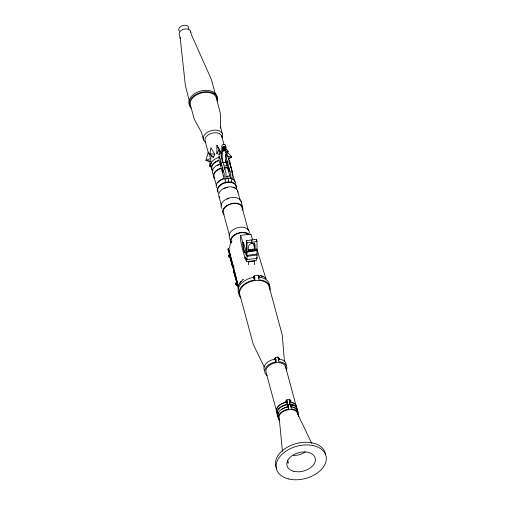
<?xml version="1.0" encoding="UTF-8"?>
<svg xmlns="http://www.w3.org/2000/svg" width="505" height="505" viewBox="0 0 505 505"><rect width="100%" height="100%" fill="white"/><g stroke="black" fill="none" stroke-linecap="round" stroke-linejoin="round"><path stroke-width="0.76" d="M216.815 153.406L216.935 145.206L221.215 152.8L219.511 154.738L216.815 153.406L219.101 149.897L216.935 145.206M225.457 183.031L225.041 178.852M228.519 182.602L228.273 178.524L227.515 176.245M221.556 158.759L221.897 145.869A1.755 1.143 -15.1 0 1 223.766 144.443A1.755 1.143 -15.1 0 1 225.571 145.358L225.533 146.873M222.061 160.615L222.396 147.731A1.755 1.143 -15.1 0 1 224.264 146.305A1.755 1.143 -15.1 0 1 226.076 147.22L225.678 162.383L223.841 162.635M222.812 151.121L222.882 148.35A2.878 1.875 -15.1 0 1 224.258 146.532A2.878 1.875 -15.1 0 1 225.552 147.978L225.482 150.755L222.812 151.121L222.478 149.884M223.361 147.952L223.69 150.749L224.472 150.641L224.51 149.196L224.144 147.845L223.361 147.952L223.69 150.749M224.106 149.297L224.144 147.845M225.482 150.755L225.034 146.81M227.711 168.626L227.755 167.06M242.823 242.261L242.772 244.306A6.18 0.896 82.1 0 0 244.767 252.803L246.238 252.651L243.486 242.469L242.823 242.261L240.632 235.425L240.342 239.149L242.331 248.422L245.177 258.958L246.478 258.775M243.258 242.198L243.202 244.243A6.18 0.896 82.1 0 0 245.203 252.746L246.238 252.651M245.177 258.958L245.228 256.957L246.509 261.691L256.534 260.302L256.609 257.462M246.509 261.691L246.604 258.143L247.008 259.652L257.039 258.263L257.026 241.504L256.433 239.294L246.402 240.683L246.2 255.151L245.802 252.715M247.008 259.652L247.002 242.892L246.402 240.683M248.529 250.688C247.115 246.812 249.868 241.762 254.242 243.536L255.183 245.203L255.063 249.786L251.49 250.682L250.745 250.385L250.474 249.388L248.264 249.697L248.529 250.688L250.745 250.385M248.504 264.803L248.454 261.42M254.589 242.993L254.596 249.483M254.621 264.677L254.589 260.574M240.816 297.944A15.983 10.416 -15.1 0 1 254.798 280.06L254.709 277.27L254.116 275.686L258.169 275.124L258.762 276.708L258.844 279.865A15.983 10.416 -15.1 0 1 270.017 289.971M256.389 240.853L256.433 239.294M275.244 358.55L275.44 357.351L278.091 356.984L278.874 361.807A11.344 7.392 -15.1 0 1 286.493 369.988M267.158 375.569A11.344 7.392 -15.1 0 1 265.807 367.716A11.344 7.392 -15.1 0 1 276.001 361.946L275.44 357.351M278.16 416.139A10.453 6.811 -15.1 0 1 287.301 404.442L286.859 399.632L289.51 399.266L289.952 404.316L289.636 403.154M279.423 420.829A10.453 6.811 -15.1 0 1 288.57 409.132L288.147 404.398L288.008 405.25M251.982 243.309L251.414 239.989M275.471 357.843L275.465 358.203M278.507 359.326L278.186 357.401L278.116 357.868M253.845 276.475L253.289 277.295A2.658 1.976 1.5 0 0 253.358 277.529L254.419 278.672M254.141 276.349C254.785 275.162 255.006 281.02 254.28 277.737M258.831 278.097L258.358 275.471L258.326 275.919M275.654 360.336L274.6 359.219A2.658 1.976 1.5 0 1 274.518 358.967L275.086 357.988L274.512 359.333A2.658 1.976 1.5 0 0 274.581 359.573L275.654 360.299L275.269 359.005M278.324 357.698L279.416 358.266A2.658 1.976 1.5 0 1 279.486 358.499L278.905 359.85M278.899 359.888L279.467 358.834A2.658 1.976 1.5 0 0 279.404 358.632L278.949 358.14M286.423 400.257L286.985 402.611L285.918 401.841A2.658 1.976 1.5 0 1 285.849 401.608L286.423 400.257L286.165 400.806M286.707 400.295L286.821 399.916L287.162 402.75M288.286 407.276L287.219 406.14A2.658 1.976 1.5 0 1 287.149 405.9L287.717 404.922L287.143 406.272A2.658 1.976 1.5 0 0 287.212 406.506L288.286 407.232M289.39 399.745C289.794 398.432 290.438 403.388 289.687 401.797M289.737 399.771L290.823 400.339A2.658 1.976 1.5 0 1 290.893 400.572L290.325 401.551M228.576 256.237L228.557 256.559A3.32 2.525 -21.3 0 0 228.639 256.856L229.92 257.626M235.728 284.006L235.709 284.328A3.32 2.525 -21.3 0 0 235.784 284.624L237.066 285.394M211.021 165.88L209.556 166.17L210.105 161.044M259.141 277.542L259.709 276.563A2.658 1.976 1.5 0 0 259.639 276.323L258.566 275.597L259.134 277.908L259.709 276.955A2.658 1.976 1.5 0 0 259.633 276.696L259.425 276.399M222.446 162.212L222.522 161.733L222.882 162.339M289.51 399.651L289.902 401.109M290.798 404.423L291.12 406.348M208.281 152.163L205.945 160.47L210.856 161.695L210.692 158.324L208.281 152.163L208.666 153.69M258.232 275.515L258.73 277.018M278.002 357.452L278.514 360.191M288.02 404.739L288.582 407.453L288.14 406.342M213.457 157.263L214.745 154.265L210.882 147.725L209.903 153.735L211.576 156.815L213.457 157.263L209.903 153.735L214.745 154.265M209.556 166.17L211.418 162.604M226.297 154.782L228.159 151.216L223.425 146.589M232.01 241.093L230.091 244.685L229.605 246.97L229.851 248.409M238.77 284.921L240.323 282.263L243.227 279.36L242.754 279.827M239.875 283.488L240.961 281.626L240.323 282.263M225.861 154.978L228.159 151.216L225.35 152.289M230.835 182.69L231.631 181.522L231.17 178M228.746 255.764L228.98 255.442M235.892 283.532L236.125 283.21M235.961 282.787L235.545 283.911A3.32 2.525 -21.3 0 0 235.62 284.208L237.091 285.439M250.461 234.269L251.143 234.535L252.658 240.165M286.076 400.907L285.868 401.273A2.658 1.976 1.5 0 0 285.925 401.475L287.004 402.201M234.03 272.29L234.036 272.624M255.063 249.786L254.798 248.788L251.522 249.666L250.474 249.388M229.125 254.747L228.393 256.142A3.32 2.525 -21.3 0 0 228.475 256.439L229.939 257.67M253.851 276.69L253.276 277.668A2.658 1.976 1.5 0 0 253.346 277.901L254.425 278.627L254.04 277.333A15.983 10.416 -15.1 0 0 238.594 292.894M291.574 406.342L292.142 405.363A2.658 1.976 1.5 0 0 292.073 405.13L291 404.404M275.496 357.755L275.951 360.513L275.509 359.402M228.5 158.949L231.77 156.916L227.275 152.005M210.692 158.324L205.945 160.47L209.941 161.202M229.055 158.141L231.77 156.916L227.774 156.184M228.538 250.43L227.919 248.946L232.212 265.92L233.026 265.668L234.093 268.407M238.354 289.176L233.335 270.289L234.15 270.036L238.638 287.44M222.307 149.265L224.977 148.893M223.728 149.303L224.51 149.196M224.731 165.924L226.89 165.621M226.076 176.447L229.68 175.942M225.211 178.947L231.34 178.101M240.632 235.425L250.657 234.03M247.002 242.892L257.026 241.504M246.775 251.49L256.805 250.095M246.932 252.083L256.963 250.688M246.85 255.423L256.875 254.028M247.096 256.338L257.121 254.949M248.58 261.887L254.716 261.034M289.87 404.511L287.301 404.638A10.163 6.622 -15.1 0 0 278.021 415.539M260.82 275.711L263.869 276.904L266.192 278.678M260.062 275.522L262.903 276.626M237.577 285.565L236.611 282.232M232.148 177.867L232.224 172.262L227.66 155.729A2.878 0.417 82.1 0 0 227.092 155.155M225.943 178.726L226.019 173.12L221.461 156.588A2.878 0.417 82.1 0 0 220.893 156.013M291.606 405.004L292.067 405.502A2.658 1.976 1.5 0 1 292.136 405.736L291.562 406.714L291.574 406.285M291.101 406.992L290.798 404.032L291.215 408.999A10.453 6.811 -15.1 0 1 298.234 416.543M290.602 400.408L290.811 400.711A2.658 1.976 1.5 0 1 290.88 400.945L290.312 401.923L290.325 401.494M221.215 152.8L219.101 149.897L219.511 154.738M210.604 161.322L210.856 161.695M297.824 414.233L311.743 443.409M236.094 279.959L235.829 279.265M229.56 254.709L229.39 254.331L229.478 254.949M230.261 257.424L230.463 257.815L230.343 257.178M264.285 367.078L253.283 344.429L240.026 295.362A15.238 9.93 -15.1 0 1 251.869 281.159A15.238 9.93 -15.1 0 1 269.361 287.351M232.212 265.92L233.544 269.348L232.401 264.898M233.335 270.289L234.667 273.71M230.532 166.959L230.747 167.553M230.955 259.999C229.756 256.654 232.811 268.262 232.748 266.646M229.996 256.685L229.579 255.341M238.511 287.061L228.475 248.081L233.026 265.668M234.301 272.984L234.516 273.666M228.784 251.168L228.973 251.787M256.774 248.82L265.939 278.874M235.608 278.583L234.143 273.161M287.717 404.922L288.298 406.86M226.499 153.981L226.903 155.37M269.014 286.095L282.27 335.168L284.485 361.75M215.269 93.797L211.412 79.506L191.578 35.11L190.499 31.121M216.254 97.427L220.294 113.221L220.641 127.954L220.357 126.288L222.402 133.863M253.239 243.378L254.81 249.199M256.786 257.348L257.039 258.263M241.049 201.28L242.602 207.018M285.47 366.428L296.164 406.014M237.558 190.511L240.311 200.719M242.059 207.189L248.353 230.476M234.737 181.718L231.953 171.403A9.349 6.098 -15.1 0 1 232.224 172.975M252.582 249.098L252.853 250.095M221.682 135.99L224.094 144.91M224.498 146.399L224.895 147.889M226.505 153.836L226.903 155.319M225.489 160.439L230.438 178.227L230.349 172.521L225.785 155.988A2.878 0.417 82.1 0 0 225.552 155.319M254.255 278.04L254.798 280.06M275.421 359.806L276.001 361.946M287.301 404.442L286.676 402.125A10.453 6.811 -15.1 0 0 276.551 412.282M288.57 409.132L287.976 406.923A10.453 6.811 -15.1 0 0 277.851 417.073M208.401 153.148L205.188 141.248A8.673 5.65 -15.1 0 1 212.485 133.036A8.673 5.65 -15.1 0 1 221.935 137.448M214.164 177.085L216.355 185.196M218.949 196.458L221.512 205.939M223.456 213.135L229.541 235.671M203.521 139.879L201.476 132.31L194.229 119.136L190.574 105.608A13.496 8.793 -15.1 0 1 201.937 92.825A13.496 8.793 -15.1 0 1 216.639 99.693M276.418 410.672L266.135 372.608A10.163 6.622 -15.1 0 1 274.682 362.975A10.163 6.622 -15.1 0 1 285.767 368.139M287.547 460.92L288.147 463.135L287.774 460.97M189.388 101.227L185.348 85.421L180.171 37.698L180.342 38.689L179.262 34.7A5.902 3.851 -15.1 0 1 184.237 29.107A5.902 3.851 -15.1 0 1 190.669 32.118M229.365 253.138L229.535 253.781M233.48 265.119L233.865 266.621M231.441 261.192L232.016 263.414M235.986 278.829L236.548 281.026M237.495 284.946L237.609 285.476M275.591 359.219C276.241 361.094 275.522 356.107 275.377 358.31M254.419 277.535C254.987 279.385 254.457 274.89 254.286 276.513M232.464 265.371L232.635 266.11M229.087 161.48L229.283 162.402M224.548 168.411L224.75 169.383M235.98 279.095L236.088 279.625M279.24 418.468L282.447 451.438M222.976 147.63L223.052 149.196M223.892 214.833A10.346 6.742 -15.1 0 1 231.176 203.603A10.346 6.742 -15.1 0 1 242.709 209.979M221.948 208.615A10.346 6.742 -15.1 0 1 229.188 197.985A10.346 6.742 -15.1 0 1 241.346 203.016M223.999 214.126A9.778 6.376 -15.1 0 1 231.675 203.862A9.778 6.376 -15.1 0 1 242.166 209.985M219.498 197.449A9.778 6.376 -15.1 0 1 226.347 187.399A9.778 6.376 -15.1 0 1 237.836 192.152M223.81 188.712A9.349 6.098 -15.1 0 1 226.038 187.784M226.625 187.607A9.349 6.098 -15.1 0 1 227.818 187.336M232.975 187.443A9.349 6.098 -15.1 0 1 236.271 189.261M227.117 199.159A9.778 6.376 -15.1 0 1 228.891 198.465M213.501 174.661A9.873 6.432 -15.1 0 1 219.625 164.182M230.431 165.747A9.873 6.432 -15.1 0 1 231.643 168.859M217.522 165.432A9.349 6.098 -15.1 0 1 219.176 164.699M231.524 169.787A9.873 6.432 -15.1 0 1 232.559 174.067M214.593 178.701A9.873 6.432 -15.1 0 1 220.717 168.228M223.86 167.578A9.873 6.432 -15.1 0 1 228.045 167.868M212.914 170.595A9.349 6.098 -15.1 0 1 218.715 160.678M228.948 162.155A9.349 6.098 -15.1 0 1 230.097 165.103M218.04 191.445A9.349 6.098 -15.1 0 1 225.899 182.583A9.349 6.098 -15.1 0 1 236.1 187.336M218.469 193.061A9.873 6.432 -15.1 0 1 225.426 182.349A9.873 6.432 -15.1 0 1 236.435 188.428M216.456 187.563A9.873 6.432 -15.1 0 1 223.507 178.543M230.829 178.183A9.873 6.432 -15.1 0 1 235.519 183.22M217.99 182.545A9.349 6.098 -15.1 0 1 221.405 179.793M221.935 179.527A9.349 6.098 -15.1 0 1 223.633 178.865M232.439 179.25A9.349 6.098 -15.1 0 1 233.449 179.944M276.778 468.791A25.591 16.678 -15.1 0 1 294.977 443.92A25.591 16.678 -15.1 0 1 325.428 454.008M214.682 178.031A9.349 6.098 -15.1 0 1 220.843 168.544M224.416 167.887A9.349 6.098 -15.1 0 1 227.78 168.203M229.396 161.916A9.873 6.432 -15.1 0 1 230.431 166.202M212.466 170.829A9.873 6.432 -15.1 0 1 218.596 160.356M211.399 167.818A9.873 6.432 -15.1 0 1 219.145 157.459M228.708 159.359A9.873 6.432 -15.1 0 1 229.914 162.471M305.254 451.874A12.859 8.377 -15.1 0 1 293.506 455.409M291.252 406.834A10.453 6.811 -15.1 0 1 298.038 412.478M277.952 416.436A10.163 6.622 -15.1 0 1 278.842 412.282M281.354 409.713A10.163 6.622 -15.1 0 1 282.409 409.025M282.964 408.715A10.163 6.622 -15.1 0 1 284.757 407.92M285.382 407.705A10.163 6.622 -15.1 0 1 286.67 407.352M292.925 407.333A10.163 6.622 -15.1 0 1 294.333 407.813M294.958 408.128A10.163 6.622 -15.1 0 1 296.504 409.309M296.896 409.782A10.163 6.622 -15.1 0 1 297.458 410.811M292.256 404.852A10.163 6.622 -15.1 0 1 297.085 410.041M276.589 409.89A10.163 6.622 -15.1 0 1 276.923 408.684M277.195 408.084A10.163 6.622 -15.1 0 1 284.088 402.908M284.725 402.719A10.163 6.622 -15.1 0 1 286.676 402.321M290.47 402.308A10.163 6.622 -15.1 0 1 294.756 404.082M295.595 404.985A10.163 6.622 -15.1 0 1 296.435 407.137M264.241 370.115A11.344 7.392 -15.1 0 1 275.231 359.093M278.792 358.998A11.344 7.392 -15.1 0 1 286.152 365.121M231.334 242.293A9.778 6.376 -15.1 0 1 236.738 233.96A9.778 6.376 -15.1 0 1 248.586 234.484M291.208 404.429A10.453 6.811 -15.1 0 1 297.369 409.997M289.321 401.999A10.453 6.811 -15.1 0 1 296.738 407.68M259.665 277.295A15.983 10.416 -15.1 0 1 269.443 285.173M279.233 419.036A9.627 6.275 -15.1 0 1 287.326 409.909A9.627 6.275 -15.1 0 1 297.824 414.801M249.489 234.655A10.321 6.729 -15.1 0 0 236.927 233.487A10.321 6.729 -15.1 0 0 230.817 242.457L229.434 237.337A10.321 6.729 -15.1 0 1 238.107 227.547A10.321 6.729 -15.1 0 1 249.369 232.792M205.952 142.505A9.923 6.47 -15.1 0 1 210.623 130.814A9.923 6.47 -15.1 0 1 222.307 137.291M191.016 108.026A14.443 9.412 -15.1 0 1 201.375 92.32A14.443 9.412 -15.1 0 1 217.245 101.486M190.644 106.656A14.443 9.412 -15.1 0 1 199.639 91.329A14.443 9.412 -15.1 0 1 217.2 98.191M179.325 31.095A5.17 3.371 -15.1 0 1 183.195 25.433A5.17 3.371 -15.1 0 1 188.63 28.981M218.981 157.017L219.088 160.558L224.233 179.086L224.144 173.379L219.587 156.847A2.878 0.417 82.1 0 0 218.981 157.017M220.641 161.991L221.304 165.911L220.641 161.991M222.288 168.032L222.983 172.161L222.288 168.032M226.846 161.133L227.509 165.053L226.846 161.133M228.487 167.168L229.182 171.302L228.487 167.168M288.292 478.885A25.591 16.678 -15.1 0 0 326.306 458.875A25.591 16.678 -15.1 0 0 289.068 449.298A25.591 16.678 -15.1 0 0 288.292 478.885M293.721 471.285A14.588 9.507 -15.1 0 0 315.385 459.885A14.588 9.507 -15.1 0 0 294.162 454.424A14.588 9.507 -15.1 0 0 293.721 471.285"/></g></svg>
